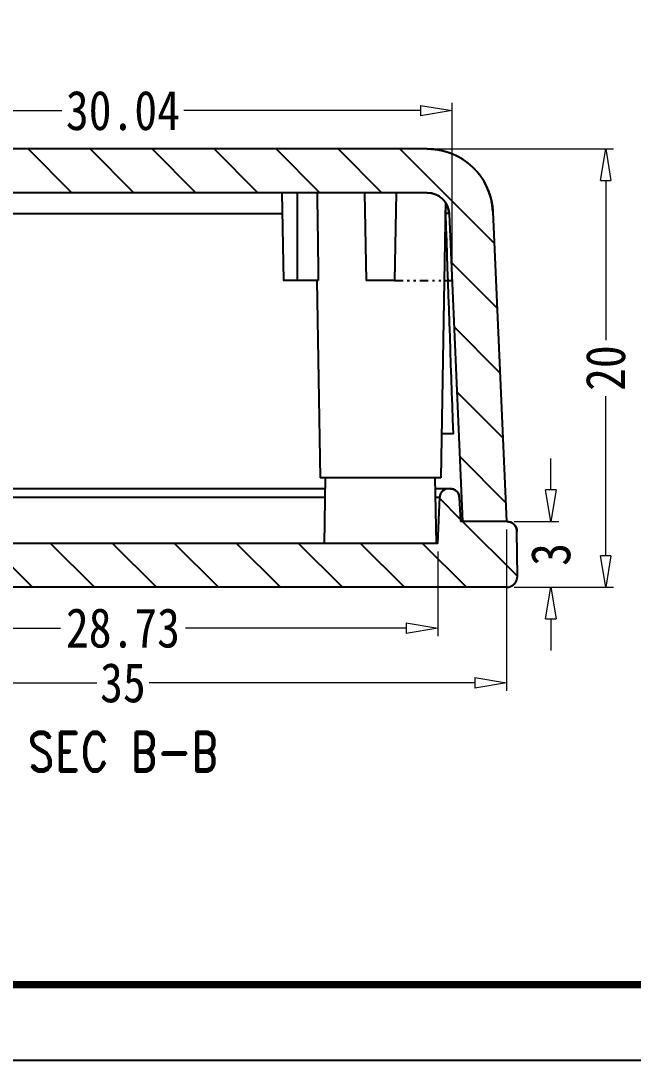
# Model space of a CAD drawing. Header units: millimetres. Extents: x -690 to 1788, y -2922 to -1928.
# Drawn here: x -624.29 to -596.34, y -2921.72 to -2874.3 of the extents above; entities that cross this region are included whole.
import ezdxf
from ezdxf.enums import TextEntityAlignment as Align

# ---------------------------------------------------------------- set-up
doc = ezdxf.new("R2010")
doc.units = ezdxf.units.MM
doc.linetypes.add('DIVIDE', pattern=[31.75, 12.7, -6.35, 0, -6.35, 0, -6.35])
doc.layers.add('dim', color=3, linetype='Continuous', lineweight=9)
doc.layers.add('hatch', color=56, linetype='Continuous', lineweight=9)
doc.layers.add('from', color=7, linetype='Continuous')
doc.styles.add('FFS', font='', dxfattribs={"width": 0.85})
doc.styles.add('LongTou', font='romand.shx', dxfattribs={"width": 0.8, "bigfont": 'whgdtxt.shx'})
doc.styles.get('FFS').set_extended_font_data('FangSong_GB2312')
doc.dimstyles.new('YanXiu', dxfattribs={"dimtxt": 2.5, "dimasz": 2.2, "dimexe": 1, "dimexo": 0.6, "dimgap": 0.66, "dimtad": 0, "dimzin": 9, "dimdsep": 46, "dimtxsty": 'FFS', "dimblk": 'CLOSEDBLANK', "dimcen": 0, "dimclrd": 256, "dimclre": 131, "dimclrt": 42, "dimazin": 0, "dimtfac": 1, "dimtofl": 0, "dimtmove": 0, "dimatfit": 3, "dimldrblk": 'CLOSEDBLANK', "dimfxl": 1, "dimlwd": 5, "dimlwe": 5, "dimarcsym": 0})
pattern_1 = [(135, (-182.8983, -3295.7443), (-1.4142136, -1.4142136), [])]

# ---------------------------------------------------------------- blocks, each defined once
blk = doc.blocks.new('_ClosedBlank')
at = {"color": 0, "linetype": 'ByBlock', "lineweight": -2}
for p, q in [((-1, 0.167), (0, 0)), ((-1, 0.167), (-1, -0.167)), ((0, 0), (-1, -0.167))]:
    blk.add_line(p, q, dxfattribs=at)
blk = doc.blocks.new('*D25')
at = {"layer": 'Defpoints', "color": 0, "transparency": 16777216}
for p in [(-602.125, -2897.144, 0), (-600.094, -2897.144), (-602.125, -2900.144, 0)]:
    blk.add_point(p, dxfattribs=at)
at = {"layer": 'dim', "lineweight": 5, "transparency": 16777216}
for p, q in [((-600.094, -2895.704), (-600.094, -2894.264)), ((-600.094, -2901.584), (-600.094, -2903.024))]:
    blk.add_line(p, q, dxfattribs=at)
at = {"layer": 'dim', "color": 131, "lineweight": 5, "transparency": 16777216}
for p, q in [((-601.765, -2897.144), (-599.734, -2897.144)), ((-601.765, -2900.144), (-599.734, -2900.144))]:
    blk.add_line(p, q, dxfattribs=at)
at = {"layer": 'dim', "lineweight": 5, "transparency": 16777216, "xscale": 1.44, "yscale": 1.44, "zscale": 1.44}
for p, rotation in [((-600.094, -2897.144), 270), ((-600.094, -2900.144), 90)]:
    blk.add_blockref('_ClosedBlank', p, dxfattribs=dict(at, rotation=rotation))
at = {"layer": 'dim', "color": 42, "transparency": 16777216, "insert": (-600.094, -2898.644), "char_height": 1.8, "attachment_point": 5, "rotation": 90, "style": 'FFS'}
blk.add_mtext('3', dxfattribs=at)
blk = doc.blocks.new('*D26')
at = {"layer": 'Defpoints', "color": 0, "transparency": 16777216}
for p in [(-605.739, -2880.144, 0), (-597.594, -2880.144), (-602.125, -2900.144, 0)]:
    blk.add_point(p, dxfattribs=at)
at = {"layer": 'dim', "color": 131, "lineweight": 5, "transparency": 16777216}
for p, q in [((-605.379, -2880.144), (-597.234, -2880.144)), ((-601.765, -2900.144), (-597.234, -2900.144))]:
    blk.add_line(p, q, dxfattribs=at)
at = {"layer": 'dim', "lineweight": 5, "transparency": 16777216}
for p, q in [((-597.594, -2881.584), (-597.594, -2888.871)), ((-597.594, -2898.704), (-597.594, -2891.418))]:
    blk.add_line(p, q, dxfattribs=at)
at = {"layer": 'dim', "lineweight": 5, "transparency": 16777216, "xscale": 1.44, "yscale": 1.44, "zscale": 1.44}
for p, rotation in [((-597.594, -2880.144), 90), ((-597.594, -2900.144), 270)]:
    blk.add_blockref('_ClosedBlank', p, dxfattribs=dict(at, rotation=rotation))
at = {"layer": 'dim', "color": 42, "transparency": 16777216, "insert": (-597.594, -2890.144), "char_height": 1.8, "attachment_point": 5, "rotation": 90, "style": 'FFS'}
blk.add_mtext('20', dxfattribs=at)
blk = doc.blocks.new('*D29')
at = {"layer": 'Defpoints', "color": 0, "transparency": 16777216}
for p in [(-633.99, -2898.144, 0), (-605.26, -2898.144, 0), (-605.26, -2902.005)]:
    blk.add_point(p, dxfattribs=at)
at = {"layer": 'dim', "color": 131, "lineweight": 5, "transparency": 16777216}
for p, q in [((-633.99, -2898.504), (-633.99, -2902.365)), ((-605.26, -2898.504), (-605.26, -2902.365))]:
    blk.add_line(p, q, dxfattribs=at)
at = {"layer": 'dim', "lineweight": 5, "transparency": 16777216}
for p, q in [((-632.55, -2902.005), (-622.474, -2902.005)), ((-606.7, -2902.005), (-616.776, -2902.005))]:
    blk.add_line(p, q, dxfattribs=at)
at = {"layer": 'dim', "lineweight": 5, "transparency": 16777216, "xscale": 1.44, "yscale": 1.44, "zscale": 1.44, "rotation": 180}
blk.add_blockref('_ClosedBlank', (-633.99, -2902.005), dxfattribs=at)
at = {"layer": 'dim', "lineweight": 5, "transparency": 16777216, "xscale": 1.44, "yscale": 1.44, "zscale": 1.44}
blk.add_blockref('_ClosedBlank', (-605.26, -2902.005), dxfattribs=at)
at = {"layer": 'dim', "color": 42, "transparency": 16777216, "insert": (-619.625, -2902.005), "char_height": 1.8, "attachment_point": 5, "style": 'FFS'}
blk.add_mtext('28.73', dxfattribs=at)
blk = doc.blocks.new('*D30')
at = {"layer": 'Defpoints', "color": 0, "transparency": 16777216}
for p in [(-637.125, -2897.144, 0), (-602.125, -2897.144, 0), (-602.125, -2904.505)]:
    blk.add_point(p, dxfattribs=at)
at = {"layer": 'dim', "color": 131, "lineweight": 5, "transparency": 16777216}
for p, q in [((-637.125, -2897.504), (-637.125, -2904.865)), ((-602.125, -2897.504), (-602.125, -2904.865))]:
    blk.add_line(p, q, dxfattribs=at)
at = {"layer": 'dim', "lineweight": 5, "transparency": 16777216}
for p, q in [((-635.685, -2904.505), (-620.82, -2904.505)), ((-603.565, -2904.505), (-618.43, -2904.505))]:
    blk.add_line(p, q, dxfattribs=at)
at = {"layer": 'dim', "lineweight": 5, "transparency": 16777216, "xscale": 1.44, "yscale": 1.44, "zscale": 1.44, "rotation": 180}
blk.add_blockref('_ClosedBlank', (-637.125, -2904.505), dxfattribs=at)
at = {"layer": 'dim', "lineweight": 5, "transparency": 16777216, "xscale": 1.44, "yscale": 1.44, "zscale": 1.44}
blk.add_blockref('_ClosedBlank', (-602.125, -2904.505), dxfattribs=at)
at = {"layer": 'dim', "color": 42, "transparency": 16777216, "insert": (-619.625, -2904.505), "char_height": 1.8, "attachment_point": 5, "style": 'FFS'}
blk.add_mtext('35', dxfattribs=at)
blk = doc.blocks.new('*D33')
at = {"layer": 'Defpoints', "color": 0, "transparency": 16777216}
for p in [(-604.607, -2878.4), (-634.643, -2886.144, 0), (-604.607, -2886.144, 0)]:
    blk.add_point(p, dxfattribs=at)
at = {"layer": 'dim', "color": 131, "lineweight": 5, "transparency": 16777216}
for p, q in [((-634.643, -2885.784), (-634.643, -2878.04)), ((-604.607, -2885.784), (-604.607, -2878.04))]:
    blk.add_line(p, q, dxfattribs=at)
at = {"layer": 'dim', "lineweight": 5, "transparency": 16777216}
for p, q in [((-633.203, -2878.4), (-622.412, -2878.4)), ((-606.047, -2878.4), (-616.838, -2878.4))]:
    blk.add_line(p, q, dxfattribs=at)
at = {"layer": 'dim', "lineweight": 5, "transparency": 16777216, "xscale": 1.44, "yscale": 1.44, "zscale": 1.44, "rotation": 180}
blk.add_blockref('_ClosedBlank', (-634.643, -2878.4), dxfattribs=at)
at = {"layer": 'dim', "lineweight": 5, "transparency": 16777216, "xscale": 1.44, "yscale": 1.44, "zscale": 1.44}
blk.add_blockref('_ClosedBlank', (-604.607, -2878.4), dxfattribs=at)
at = {"layer": 'dim', "color": 42, "transparency": 16777216, "insert": (-619.625, -2878.4), "char_height": 1.8, "attachment_point": 5, "style": 'FFS'}
blk.add_mtext('30.04', dxfattribs=at)

msp = doc.modelspace()

# ---------------------------------------------------------------- hatches: boundary and pattern name
at = {"linetype": 'Continuous'}
h = msp.add_hatch(dxfattribs=at)
h.set_pattern_fill('DEFAULT__4', color=40, scale=2, angle=135, style=0, pattern_type=0)
h.set_pattern_definition(pattern_1)
edge = h.paths.add_edge_path()
edge.add_line((-602.125, -2897.144), (-604.127, -2897.144))
edge.add_line((-604.74, -2883.101), (-604.127, -2897.144))
edge.add_spline(control_points=[(-605.739, -2882.144), (-605.174, -2882.144), (-604.765, -2882.535), (-604.74, -2883.101)], knot_values=[0, 0, 0, 0, 1, 1, 1, 1], weights=[1, 0.814909, 0.814909, 1], degree=3, periodic=0)
edge.add_line((-605.739, -2882.144), (-633.511, -2882.144))
edge.add_spline(control_points=[(-633.511, -2882.144), (-634.077, -2882.144), (-634.485, -2882.535), (-634.51, -2883.101)], knot_values=[0, 0, 0, 0, 1, 1, 1, 1], weights=[1, 0.814909, 0.814909, 1], degree=3, periodic=0)
edge.add_line((-634.51, -2883.101), (-635.123, -2897.144))
edge.add_line((-635.123, -2897.144), (-637.125, -2897.144))
edge.add_line((-636.508, -2883.013), (-637.125, -2897.144))
edge.add_spline(control_points=[(-633.511, -2880.144), (-635.208, -2880.144), (-636.434, -2881.318), (-636.508, -2883.013)], knot_values=[0, 0, 0, 0, 1, 1, 1, 1], weights=[1, 0.814909, 0.814909, 1], degree=3, periodic=0)
edge.add_line((-605.739, -2880.144), (-633.511, -2880.144))
edge.add_spline(control_points=[(-605.739, -2880.144), (-604.042, -2880.144), (-602.816, -2881.318), (-602.742, -2883.013)], knot_values=[0, 0, 0, 0, 1, 1, 1, 1], weights=[1, 0.814909, 0.814909, 1], degree=3, periodic=0)
edge.add_line((-602.742, -2883.013), (-602.125, -2897.144))
h = msp.add_hatch(dxfattribs=at)
h.set_pattern_fill('DEFAULT__3', color=40, scale=2, angle=135, style=0, pattern_type=0)
h.set_pattern_definition(pattern_1)
edge = h.paths.add_edge_path()
edge.add_line((-602.093, -2897.144), (-604.227, -2897.144))
edge.add_spline(control_points=[(-602.093, -2897.144), (-601.831, -2897.144), (-601.645, -2897.329), (-601.643, -2897.59)], knot_values=[0, 0, 0, 0, 1, 1, 1, 1], weights=[1, 0.80679, 0.80679, 1], degree=3, periodic=0)
edge.add_line((-601.625, -2899.64), (-601.643, -2897.59))
edge.add_spline(control_points=[(-602.125, -2900.144), (-601.83, -2900.144), (-601.623, -2899.935), (-601.625, -2899.64)], knot_values=[0, 0, 0, 0, 1, 1, 1, 1], weights=[1, 0.802676, 0.802676, 1], degree=3, periodic=0)
edge.add_line((-602.125, -2900.144), (-637.125, -2900.144))
edge.add_spline(control_points=[(-637.125, -2900.144), (-637.42, -2900.144), (-637.628, -2899.935), (-637.625, -2899.64)], knot_values=[0, 0, 0, 0, 1, 1, 1, 1], weights=[1, 0.802676, 0.802676, 1], degree=3, periodic=0)
edge.add_line((-637.625, -2899.64), (-637.607, -2897.59))
edge.add_spline(control_points=[(-637.157, -2897.144), (-637.419, -2897.144), (-637.605, -2897.329), (-637.607, -2897.59)], knot_values=[0, 0, 0, 0, 1, 1, 1, 1], weights=[1, 0.80679, 0.80679, 1], degree=3, periodic=0)
edge.add_line((-635.023, -2897.144), (-637.157, -2897.144))
edge.add_line((-634.974, -2896.027), (-635.023, -2897.144))
edge.add_spline(control_points=[(-634.575, -2895.644), (-634.801, -2895.644), (-634.965, -2895.801), (-634.974, -2896.027)], knot_values=[0, 0, 0, 0, 1, 1, 1, 1], weights=[1, 0.814909, 0.814909, 1], degree=3, periodic=0)
edge.add_line((-634.482, -2895.644), (-634.575, -2895.644))
edge.add_spline(control_points=[(-634.482, -2895.644), (-634.256, -2895.644), (-634.093, -2895.801), (-634.083, -2896.027)], knot_values=[0, 0, 0, 0, 1, 1, 1, 1], weights=[1, 0.814909, 0.814909, 1], degree=3, periodic=0)
edge.add_line((-633.99, -2898.144), (-634.083, -2896.027))
edge.add_line((-605.26, -2898.144), (-633.99, -2898.144))
edge.add_line((-605.26, -2898.144), (-605.168, -2896.027))
edge.add_spline(control_points=[(-604.768, -2895.644), (-604.994, -2895.644), (-605.158, -2895.801), (-605.168, -2896.027)], knot_values=[0, 0, 0, 0, 1, 1, 1, 1], weights=[1, 0.814909, 0.814909, 1], degree=3, periodic=0)
edge.add_line((-604.676, -2895.644), (-604.768, -2895.644))
edge.add_spline(control_points=[(-604.676, -2895.644), (-604.449, -2895.644), (-604.286, -2895.801), (-604.276, -2896.027)], knot_values=[0, 0, 0, 0, 1, 1, 1, 1], weights=[1, 0.814909, 0.814909, 1], degree=3, periodic=0)
edge.add_line((-604.276, -2896.027), (-604.227, -2897.144))

# ---------------------------------------------------------------- linework, layer by layer
at = {"color": 7, "linetype": 'Continuous'}
for p, q in [((-605.739, -2880.144, 0), (-633.511, -2880.144, 0)), ((-605.739, -2880.144, 0), (-633.511, -2880.144, 0)), ((-605.739, -2882.144, 0), (-633.511, -2882.144, 0)), ((-605.739, -2882.144, 0), (-633.511, -2882.144, 0)), ((-612.375, -2882.144, 0), (-612.305, -2886.144, 0)), ((-611.655, -2886.144, 0), (-611.655, -2882.144, 0)), ((-608.595, -2882.144, 0), (-608.525, -2886.144, 0)), ((-607.155, -2882.144, 0), (-607.225, -2886.144, 0)), ((-604.906, -2882.597, 0), (-605.125, -2895.144, 0)), ((-612.358, -2883.101, 0), (-629.322, -2883.101, 0)), ((-604.894, -2883.086, 0), (-604.894, -2883.106, 0)), ((-604.74, -2883.101, 0), (-604.127, -2897.144, 0)), ((-604.74, -2883.101, 0), (-604.127, -2897.144, 0)), ((-602.742, -2883.013, 0), (-602.125, -2897.144, 0)), ((-602.742, -2883.013, 0), (-602.125, -2897.144, 0)), ((-610.709, -2886.144, 0), (-612.306, -2886.144, 0)), ((-610.782, -2886.144, 0), (-610.625, -2895.144, 0)), ((-607.225, -2886.144, 0), (-608.525, -2886.144, 0)), ((-604.545, -2893.144, 0), (-605.09, -2893.144, 0)), ((-605.125, -2895.144, 0), (-610.625, -2895.144, 0)), ((-610.428, -2898.144, 0), (-610.375, -2895.144, 0)), ((-605.323, -2898.144, 0), (-605.375, -2895.144, 0)), ((-610.384, -2895.644, 0), (-634.575, -2895.644, 0)), ((-604.834, -2895.644, 0), (-605.366, -2895.644, 0)), ((-604.676, -2895.644, 0), (-604.768, -2895.644, 0)), ((-604.676, -2895.644, 0), (-604.768, -2895.644, 0)), ((-634.083, -2896.027, 0), (-610.391, -2896.027, 0)), ((-605.36, -2896.027, 0), (-605.168, -2896.027, 0)), ((-605.26, -2898.144, 0), (-605.168, -2896.027, 0)), ((-605.26, -2898.144, 0), (-605.168, -2896.027, 0)), ((-604.276, -2896.027, 0), (-604.227, -2897.144, 0)), ((-604.276, -2896.027, 0), (-604.227, -2897.144, 0)), ((-602.093, -2897.144, 0), (-604.227, -2897.144, 0)), ((-602.093, -2897.144, 0), (-604.227, -2897.144, 0)), ((-602.125, -2897.144, 0), (-604.127, -2897.144, 0)), ((-601.625, -2899.64, 0), (-601.643, -2897.59, 0)), ((-601.625, -2899.64, 0), (-601.643, -2897.59, 0)), ((-605.26, -2898.144, 0), (-633.99, -2898.144, 0)), ((-605.26, -2898.144, 0), (-633.99, -2898.144, 0)), ((-602.125, -2900.144, 0), (-637.125, -2900.144, 0)), ((-602.125, -2900.144, 0), (-637.125, -2900.144, 0))]:
    msp.add_line(p, q, dxfattribs=at)
at = {"color": 2, "linetype": 'DIVIDE', "ltscale": 0.03}
msp.add_line((-607.225, -2886.144), (-604.607, -2886.144), dxfattribs=at)
at = {"color": 7, "linetype": 'Continuous'}
for centre, radius, start, end in [((-605.739, -2883.144, 0), 3, 2.5, 90), ((-605.739, -2883.144, 0), 1, 2.5, 90), ((-606.207, -2883.132, 0), 1.313, 2.0165, 8.4784), ((-604.768, -2896.044, 0), 0.4, 90, 177.5), ((-604.676, -2896.044, 0), 0.4, 2.5, 90), ((-602.093, -2897.594, 0), 0.45, 0.5, 90), ((-602.125, -2899.644, 0), 0.5, 270, 0.5)]:
    msp.add_arc(centre, radius, start, end, dxfattribs=at)
msp.add_ellipse((-605.033, -2910.789, 0), major_axis=(-2.692, 85.935), ratio=0.012354, start_param=-1.364383, end_param=-1.243193, dxfattribs=at)
for points, start_tangent, end_tangent in [([(-605.739, -2880.144, 0), (-605.707, -2880.144, 0), (-605.674, -2880.145, 0), (-605.641, -2880.146, 0), (-605.609, -2880.147, 0), (-605.576, -2880.149, 0), (-605.542, -2880.151, 0), (-605.509, -2880.153, 0), (-605.476, -2880.156, 0), (-605.442, -2880.159, 0), (-605.409, -2880.162, 0), (-605.375, -2880.166, 0), (-605.342, -2880.171, 0), (-605.308, -2880.175, 0), (-605.274, -2880.181, 0), (-605.24, -2880.186, 0), (-605.206, -2880.192, 0), (-605.172, -2880.198, 0), (-605.138, -2880.205, 0), (-605.104, -2880.212, 0), (-605.07, -2880.22, 0), (-605.036, -2880.228, 0), (-605.002, -2880.236, 0), (-604.968, -2880.245, 0), (-604.934, -2880.254, 0), (-604.9, -2880.264, 0), (-604.866, -2880.274, 0), (-604.831, -2880.285, 0), (-604.797, -2880.296, 0), (-604.763, -2880.307, 0), (-604.73, -2880.319, 0), (-604.696, -2880.332, 0), (-604.662, -2880.344, 0), (-604.628, -2880.358, 0), (-604.594, -2880.371, 0), (-604.561, -2880.385, 0), (-604.527, -2880.4, 0), (-604.494, -2880.415, 0), (-604.461, -2880.43, 0), (-604.428, -2880.446, 0), (-604.395, -2880.462, 0), (-604.362, -2880.479, 0), (-604.329, -2880.496, 0), (-604.297, -2880.514, 0), (-604.264, -2880.532, 0), (-604.232, -2880.55, 0), (-604.2, -2880.569, 0), (-604.168, -2880.588, 0), (-604.137, -2880.608, 0), (-604.105, -2880.628, 0), (-604.074, -2880.649, 0), (-604.043, -2880.67, 0), (-604.013, -2880.691, 0), (-603.982, -2880.713, 0), (-603.952, -2880.735, 0), (-603.922, -2880.757, 0), (-603.892, -2880.78, 0), (-603.863, -2880.804, 0), (-603.834, -2880.827, 0), (-603.805, -2880.851, 0), (-603.776, -2880.876, 0), (-603.748, -2880.901, 0), (-603.72, -2880.926, 0), (-603.692, -2880.951, 0), (-603.665, -2880.977, 0), (-603.638, -2881.003, 0), (-603.611, -2881.03, 0), (-603.585, -2881.057, 0), (-603.559, -2881.084, 0), (-603.533, -2881.111, 0), (-603.508, -2881.139, 0), (-603.483, -2881.167, 0), (-603.458, -2881.196, 0), (-603.434, -2881.224, 0), (-603.41, -2881.253, 0), (-603.387, -2881.283, 0), (-603.364, -2881.312, 0), (-603.341, -2881.342, 0), (-603.319, -2881.372, 0), (-603.297, -2881.402, 0), (-603.275, -2881.433, 0), (-603.254, -2881.463, 0), (-603.234, -2881.494, 0), (-603.214, -2881.525, 0), (-603.194, -2881.557, 0), (-603.174, -2881.588, 0), (-603.155, -2881.62, 0), (-603.137, -2881.652, 0), (-603.119, -2881.684, 0), (-603.101, -2881.716, 0), (-603.084, -2881.749, 0), (-603.067, -2881.781, 0), (-603.05, -2881.814, 0), (-603.034, -2881.847, 0), (-603.019, -2881.88, 0), (-603.004, -2881.913, 0), (-602.989, -2881.946, 0), (-602.975, -2881.979, 0), (-602.961, -2882.012, 0), (-602.948, -2882.046, 0), (-602.935, -2882.079, 0), (-602.922, -2882.113, 0), (-602.91, -2882.146, 0), (-602.899, -2882.18, 0), (-602.887, -2882.213, 0), (-602.877, -2882.247, 0), (-602.866, -2882.281, 0), (-602.856, -2882.314, 0), (-602.847, -2882.348, 0), (-602.838, -2882.382, 0), (-602.829, -2882.416, 0), (-602.821, -2882.449, 0), (-602.813, -2882.483, 0), (-602.806, -2882.517, 0), (-602.799, -2882.55, 0), (-602.792, -2882.584, 0), (-602.786, -2882.617, 0), (-602.78, -2882.651, 0), (-602.775, -2882.684, 0), (-602.77, -2882.717, 0), (-602.765, -2882.751, 0), (-602.761, -2882.784, 0), (-602.757, -2882.817, 0), (-602.754, -2882.85, 0), (-602.751, -2882.883, 0), (-602.748, -2882.916, 0), (-602.746, -2882.948, 0), (-602.744, -2882.981, 0), (-602.742, -2883.013, 0)], (1, 0), (0.043619, -0.999048)), ([(-610.764, -2882.144, 0), (-610.745, -2883.482, 0), (-610.727, -2884.815, 0), (-610.709, -2886.144, 0)], (0.013638, -0.999907), (0.013903, -0.999903)), ([(-605.739, -2882.144, 0), (-605.728, -2882.144, 0), (-605.718, -2882.144, 0), (-605.707, -2882.145, 0), (-605.696, -2882.145, 0), (-605.685, -2882.146, 0), (-605.674, -2882.146, 0), (-605.663, -2882.147, 0), (-605.651, -2882.148, 0), (-605.64, -2882.149, 0), (-605.629, -2882.15, 0), (-605.618, -2882.152, 0), (-605.607, -2882.153, 0), (-605.596, -2882.155, 0), (-605.584, -2882.156, 0), (-605.573, -2882.158, 0), (-605.562, -2882.16, 0), (-605.55, -2882.162, 0), (-605.539, -2882.164, 0), (-605.528, -2882.167, 0), (-605.516, -2882.169, 0), (-605.505, -2882.172, 0), (-605.493, -2882.175, 0), (-605.482, -2882.178, 0), (-605.471, -2882.181, 0), (-605.459, -2882.184, 0), (-605.448, -2882.188, 0), (-605.437, -2882.191, 0), (-605.425, -2882.195, 0), (-605.414, -2882.199, 0), (-605.403, -2882.203, 0), (-605.391, -2882.207, 0), (-605.38, -2882.211, 0), (-605.369, -2882.215, 0), (-605.358, -2882.22, 0), (-605.346, -2882.225, 0), (-605.335, -2882.229, 0), (-605.324, -2882.234, 0), (-605.313, -2882.24, 0), (-605.302, -2882.245, 0), (-605.291, -2882.25, 0), (-605.28, -2882.256, 0), (-605.269, -2882.262, 0), (-605.258, -2882.267, 0), (-605.248, -2882.273, 0), (-605.237, -2882.28, 0), (-605.226, -2882.286, 0), (-605.216, -2882.292, 0), (-605.205, -2882.299, 0), (-605.195, -2882.306, 0), (-605.184, -2882.312, 0), (-605.174, -2882.319, 0), (-605.164, -2882.326, 0), (-605.154, -2882.334, 0), (-605.143, -2882.341, 0), (-605.133, -2882.349, 0), (-605.124, -2882.356, 0), (-605.114, -2882.364, 0), (-605.104, -2882.372, 0), (-605.094, -2882.38, 0), (-605.085, -2882.388, 0), (-605.075, -2882.396, 0), (-605.066, -2882.405, 0), (-605.057, -2882.413, 0), (-605.048, -2882.422, 0), (-605.039, -2882.431, 0), (-605.03, -2882.439, 0), (-605.021, -2882.448, 0), (-605.012, -2882.457, 0), (-605.004, -2882.467, 0), (-604.995, -2882.476, 0), (-604.987, -2882.485, 0), (-604.979, -2882.495, 0), (-604.971, -2882.504, 0), (-604.963, -2882.514, 0), (-604.955, -2882.524, 0), (-604.947, -2882.534, 0), (-604.94, -2882.543, 0), (-604.932, -2882.553, 0), (-604.925, -2882.564, 0), (-604.918, -2882.574, 0), (-604.911, -2882.584, 0), (-604.904, -2882.594, 0), (-604.897, -2882.605, 0), (-604.891, -2882.615, 0), (-604.884, -2882.626, 0), (-604.878, -2882.636, 0), (-604.872, -2882.647, 0), (-604.866, -2882.657, 0), (-604.86, -2882.668, 0), (-604.854, -2882.679, 0), (-604.848, -2882.69, 0), (-604.843, -2882.701, 0), (-604.838, -2882.712, 0), (-604.832, -2882.723, 0), (-604.827, -2882.734, 0), (-604.823, -2882.745, 0), (-604.818, -2882.756, 0), (-604.813, -2882.767, 0), (-604.809, -2882.778, 0), (-604.804, -2882.789, 0), (-604.8, -2882.8, 0), (-604.796, -2882.812, 0), (-604.792, -2882.823, 0), (-604.789, -2882.834, 0), (-604.785, -2882.845, 0), (-604.782, -2882.856, 0), (-604.778, -2882.868, 0), (-604.775, -2882.879, 0), (-604.772, -2882.89, 0), (-604.769, -2882.901, 0), (-604.766, -2882.913, 0), (-604.764, -2882.924, 0), (-604.761, -2882.935, 0), (-604.759, -2882.946, 0), (-604.757, -2882.957, 0), (-604.755, -2882.969, 0), (-604.753, -2882.98, 0), (-604.751, -2882.991, 0), (-604.749, -2883.002, 0), (-604.748, -2883.013, 0), (-604.747, -2883.024, 0), (-604.745, -2883.035, 0), (-604.744, -2883.046, 0), (-604.743, -2883.057, 0), (-604.742, -2883.068, 0), (-604.741, -2883.079, 0), (-604.741, -2883.09, 0), (-604.74, -2883.101, 0)], (1, 0), (0.043619, -0.999048)), ([(-604.74, -2883.101, 0), (-604.758, -2883.095, 0), (-604.81, -2883.09, 0), (-604.894, -2883.086, 0)], (-0.045197, 0.998978), (-0.999552, 0.029945)), ([(-604.768, -2895.644, 0), (-604.772, -2895.644, 0), (-604.777, -2895.644, 0), (-604.781, -2895.644, 0), (-604.785, -2895.645, 0), (-604.79, -2895.645, 0), (-604.794, -2895.645, 0), (-604.799, -2895.645, 0), (-604.803, -2895.646, 0), (-604.808, -2895.646, 0), (-604.812, -2895.647, 0), (-604.817, -2895.647, 0), (-604.821, -2895.648, 0), (-604.826, -2895.648, 0), (-604.83, -2895.649, 0), (-604.835, -2895.65, 0), (-604.839, -2895.651, 0), (-604.844, -2895.651, 0), (-604.848, -2895.652, 0), (-604.853, -2895.653, 0), (-604.857, -2895.654, 0), (-604.862, -2895.655, 0), (-604.866, -2895.656, 0), (-604.871, -2895.658, 0), (-604.875, -2895.659, 0), (-604.88, -2895.66, 0), (-604.885, -2895.662, 0), (-604.889, -2895.663, 0), (-604.894, -2895.664, 0), (-604.898, -2895.666, 0), (-604.903, -2895.668, 0), (-604.907, -2895.669, 0), (-604.912, -2895.671, 0), (-604.916, -2895.673, 0), (-604.921, -2895.674, 0), (-604.925, -2895.676, 0), (-604.93, -2895.678, 0), (-604.934, -2895.68, 0), (-604.938, -2895.682, 0), (-604.943, -2895.684, 0), (-604.947, -2895.687, 0), (-604.952, -2895.689, 0), (-604.956, -2895.691, 0), (-604.96, -2895.693, 0), (-604.965, -2895.696, 0), (-604.969, -2895.698, 0), (-604.973, -2895.701, 0), (-604.977, -2895.703, 0), (-604.982, -2895.706, 0), (-604.986, -2895.709, 0), (-604.99, -2895.711, 0), (-604.994, -2895.714, 0), (-604.998, -2895.717, 0), (-605.002, -2895.72, 0), (-605.006, -2895.723, 0), (-605.01, -2895.726, 0), (-605.014, -2895.729, 0), (-605.018, -2895.732, 0), (-605.022, -2895.735, 0), (-605.026, -2895.739, 0), (-605.03, -2895.742, 0), (-605.034, -2895.745, 0), (-605.037, -2895.748, 0), (-605.041, -2895.752, 0), (-605.045, -2895.755, 0), (-605.048, -2895.759, 0), (-605.052, -2895.762, 0), (-605.055, -2895.766, 0), (-605.059, -2895.77, 0), (-605.062, -2895.773, 0), (-605.066, -2895.777, 0), (-605.069, -2895.781, 0), (-605.072, -2895.784, 0), (-605.075, -2895.788, 0), (-605.079, -2895.792, 0), (-605.082, -2895.796, 0), (-605.085, -2895.8, 0), (-605.088, -2895.804, 0), (-605.091, -2895.808, 0), (-605.094, -2895.812, 0), (-605.097, -2895.816, 0), (-605.099, -2895.82, 0), (-605.102, -2895.824, 0), (-605.105, -2895.828, 0), (-605.107, -2895.833, 0), (-605.11, -2895.837, 0), (-605.113, -2895.841, 0), (-605.115, -2895.845, 0), (-605.117, -2895.85, 0), (-605.12, -2895.854, 0), (-605.122, -2895.858, 0), (-605.124, -2895.862, 0), (-605.127, -2895.867, 0), (-605.129, -2895.871, 0), (-605.131, -2895.876, 0), (-605.133, -2895.88, 0), (-605.135, -2895.884, 0), (-605.137, -2895.889, 0), (-605.138, -2895.893, 0), (-605.14, -2895.898, 0), (-605.142, -2895.902, 0), (-605.144, -2895.907, 0), (-605.145, -2895.911, 0), (-605.147, -2895.916, 0), (-605.148, -2895.92, 0), (-605.15, -2895.925, 0), (-605.151, -2895.929, 0), (-605.152, -2895.934, 0), (-605.154, -2895.938, 0), (-605.155, -2895.943, 0), (-605.156, -2895.947, 0), (-605.157, -2895.952, 0), (-605.158, -2895.956, 0), (-605.159, -2895.961, 0), (-605.16, -2895.965, 0), (-605.161, -2895.969, 0), (-605.162, -2895.974, 0), (-605.163, -2895.978, 0), (-605.163, -2895.983, 0), (-605.164, -2895.987, 0), (-605.165, -2895.992, 0), (-605.165, -2895.996, 0), (-605.166, -2896.001, 0), (-605.166, -2896.005, 0), (-605.166, -2896.009, 0), (-605.167, -2896.014, 0), (-605.167, -2896.018, 0), (-605.167, -2896.022, 0), (-605.168, -2896.027, 0)], (-1, 0), (-0.043619, -0.999048)), ([(-604.676, -2895.644, 0), (-604.671, -2895.644, 0), (-604.667, -2895.644, 0), (-604.663, -2895.644, 0), (-604.658, -2895.645, 0), (-604.654, -2895.645, 0), (-604.649, -2895.645, 0), (-604.645, -2895.645, 0), (-604.64, -2895.646, 0), (-604.636, -2895.646, 0), (-604.632, -2895.647, 0), (-604.627, -2895.647, 0), (-604.623, -2895.648, 0), (-604.618, -2895.648, 0), (-604.614, -2895.649, 0), (-604.609, -2895.65, 0), (-604.605, -2895.651, 0), (-604.6, -2895.651, 0), (-604.595, -2895.652, 0), (-604.591, -2895.653, 0), (-604.586, -2895.654, 0), (-604.582, -2895.655, 0), (-604.577, -2895.656, 0), (-604.573, -2895.658, 0), (-604.568, -2895.659, 0), (-604.564, -2895.66, 0), (-604.559, -2895.662, 0), (-604.555, -2895.663, 0), (-604.55, -2895.664, 0), (-604.545, -2895.666, 0), (-604.541, -2895.668, 0), (-604.536, -2895.669, 0), (-604.532, -2895.671, 0), (-604.527, -2895.673, 0), (-604.523, -2895.674, 0), (-604.518, -2895.676, 0), (-604.514, -2895.678, 0), (-604.51, -2895.68, 0), (-604.505, -2895.682, 0), (-604.501, -2895.684, 0), (-604.496, -2895.687, 0), (-604.492, -2895.689, 0), (-604.488, -2895.691, 0), (-604.483, -2895.693, 0), (-604.479, -2895.696, 0), (-604.475, -2895.698, 0), (-604.47, -2895.701, 0), (-604.466, -2895.703, 0), (-604.462, -2895.706, 0), (-604.458, -2895.709, 0), (-604.454, -2895.711, 0), (-604.449, -2895.714, 0), (-604.445, -2895.717, 0), (-604.441, -2895.72, 0), (-604.437, -2895.723, 0), (-604.433, -2895.726, 0), (-604.429, -2895.729, 0), (-604.425, -2895.732, 0), (-604.421, -2895.735, 0), (-604.418, -2895.739, 0), (-604.414, -2895.742, 0), (-604.41, -2895.745, 0), (-604.406, -2895.748, 0), (-604.403, -2895.752, 0), (-604.399, -2895.755, 0), (-604.395, -2895.759, 0), (-604.392, -2895.762, 0), (-604.388, -2895.766, 0), (-604.385, -2895.77, 0), (-604.381, -2895.773, 0), (-604.378, -2895.777, 0), (-604.375, -2895.781, 0), (-604.371, -2895.784, 0), (-604.368, -2895.788, 0), (-604.365, -2895.792, 0), (-604.362, -2895.796, 0), (-604.359, -2895.8, 0), (-604.356, -2895.804, 0), (-604.353, -2895.808, 0), (-604.35, -2895.812, 0), (-604.347, -2895.816, 0), (-604.344, -2895.82, 0), (-604.342, -2895.824, 0), (-604.339, -2895.828, 0), (-604.336, -2895.833, 0), (-604.334, -2895.837, 0), (-604.331, -2895.841, 0), (-604.329, -2895.845, 0), (-604.326, -2895.85, 0), (-604.324, -2895.854, 0), (-604.322, -2895.858, 0), (-604.319, -2895.862, 0), (-604.317, -2895.867, 0), (-604.315, -2895.871, 0), (-604.313, -2895.876, 0), (-604.311, -2895.88, 0), (-604.309, -2895.884, 0), (-604.307, -2895.889, 0), (-604.305, -2895.893, 0), (-604.303, -2895.898, 0), (-604.302, -2895.902, 0), (-604.3, -2895.907, 0), (-604.298, -2895.911, 0), (-604.297, -2895.916, 0), (-604.295, -2895.92, 0), (-604.294, -2895.925, 0), (-604.293, -2895.929, 0), (-604.291, -2895.934, 0), (-604.29, -2895.938, 0), (-604.289, -2895.943, 0), (-604.288, -2895.947, 0), (-604.286, -2895.952, 0), (-604.285, -2895.956, 0), (-604.284, -2895.961, 0), (-604.284, -2895.965, 0), (-604.283, -2895.969, 0), (-604.282, -2895.974, 0), (-604.281, -2895.978, 0), (-604.28, -2895.983, 0), (-604.28, -2895.987, 0), (-604.279, -2895.992, 0), (-604.278, -2895.996, 0), (-604.278, -2896.001, 0), (-604.278, -2896.005, 0), (-604.277, -2896.009, 0), (-604.277, -2896.014, 0), (-604.276, -2896.018, 0), (-604.276, -2896.022, 0), (-604.276, -2896.027, 0)], (1, 0), (0.043619, -0.999048)), ([(-602.093, -2897.144, 0), (-602.088, -2897.144, 0), (-602.083, -2897.144, 0), (-602.078, -2897.144, 0), (-602.073, -2897.145, 0), (-602.068, -2897.145, 0), (-602.063, -2897.145, 0), (-602.058, -2897.146, 0), (-602.053, -2897.146, 0), (-602.048, -2897.147, 0), (-602.043, -2897.147, 0), (-602.037, -2897.148, 0), (-602.032, -2897.148, 0), (-602.027, -2897.149, 0), (-602.022, -2897.15, 0), (-602.017, -2897.151, 0), (-602.012, -2897.152, 0), (-602.006, -2897.153, 0), (-602.001, -2897.154, 0), (-601.996, -2897.155, 0), (-601.991, -2897.156, 0), (-601.985, -2897.157, 0), (-601.98, -2897.159, 0), (-601.975, -2897.16, 0), (-601.97, -2897.161, 0), (-601.965, -2897.163, 0), (-601.959, -2897.165, 0), (-601.954, -2897.166, 0), (-601.949, -2897.168, 0), (-601.944, -2897.17, 0), (-601.939, -2897.172, 0), (-601.933, -2897.173, 0), (-601.928, -2897.175, 0), (-601.923, -2897.178, 0), (-601.918, -2897.18, 0), (-601.913, -2897.182, 0), (-601.908, -2897.184, 0), (-601.903, -2897.187, 0), (-601.897, -2897.189, 0), (-601.892, -2897.191, 0), (-601.887, -2897.194, 0), (-601.882, -2897.197, 0), (-601.877, -2897.199, 0), (-601.872, -2897.202, 0), (-601.867, -2897.205, 0), (-601.863, -2897.208, 0), (-601.858, -2897.211, 0), (-601.853, -2897.214, 0), (-601.848, -2897.217, 0), (-601.843, -2897.22, 0), (-601.838, -2897.223, 0), (-601.834, -2897.226, 0), (-601.829, -2897.23, 0), (-601.824, -2897.233, 0), (-601.82, -2897.237, 0), (-601.815, -2897.24, 0), (-601.811, -2897.244, 0), (-601.806, -2897.247, 0), (-601.802, -2897.251, 0), (-601.797, -2897.255, 0), (-601.793, -2897.259, 0), (-601.789, -2897.263, 0), (-601.785, -2897.267, 0), (-601.78, -2897.271, 0), (-601.776, -2897.275, 0), (-601.772, -2897.279, 0), (-601.768, -2897.283, 0), (-601.764, -2897.287, 0), (-601.76, -2897.291, 0), (-601.756, -2897.296, 0), (-601.753, -2897.3, 0), (-601.749, -2897.304, 0), (-601.745, -2897.309, 0), (-601.741, -2897.313, 0), (-601.738, -2897.318, 0), (-601.734, -2897.322, 0), (-601.731, -2897.327, 0), (-601.728, -2897.332, 0), (-601.724, -2897.336, 0), (-601.721, -2897.341, 0), (-601.718, -2897.346, 0), (-601.715, -2897.351, 0), (-601.712, -2897.355, 0), (-601.709, -2897.36, 0), (-601.706, -2897.365, 0), (-601.703, -2897.37, 0), (-601.7, -2897.375, 0), (-601.697, -2897.38, 0), (-601.695, -2897.385, 0), (-601.692, -2897.39, 0), (-601.689, -2897.395, 0), (-601.687, -2897.4, 0), (-601.685, -2897.405, 0), (-601.682, -2897.41, 0), (-601.68, -2897.415, 0), (-601.678, -2897.421, 0), (-601.676, -2897.426, 0), (-601.674, -2897.431, 0), (-601.672, -2897.436, 0), (-601.67, -2897.441, 0), (-601.668, -2897.446, 0), (-601.666, -2897.452, 0), (-601.665, -2897.457, 0), (-601.663, -2897.462, 0), (-601.661, -2897.467, 0), (-601.66, -2897.472, 0), (-601.658, -2897.478, 0), (-601.657, -2897.483, 0), (-601.656, -2897.488, 0), (-601.655, -2897.493, 0), (-601.653, -2897.498, 0), (-601.652, -2897.504, 0), (-601.651, -2897.509, 0), (-601.65, -2897.514, 0), (-601.649, -2897.519, 0), (-601.649, -2897.524, 0), (-601.648, -2897.53, 0), (-601.647, -2897.535, 0), (-601.646, -2897.54, 0), (-601.646, -2897.545, 0), (-601.645, -2897.55, 0), (-601.645, -2897.555, 0), (-601.644, -2897.56, 0), (-601.644, -2897.565, 0), (-601.644, -2897.57, 0), (-601.643, -2897.575, 0), (-601.643, -2897.58, 0), (-601.643, -2897.585, 0), (-601.643, -2897.59, 0)], (1, 0), (0.008727, -0.999962)), ([(-602.125, -2900.144, 0), (-602.12, -2900.144, 0), (-602.114, -2900.144, 0), (-602.108, -2900.144, 0), (-602.103, -2900.144, 0), (-602.097, -2900.143, 0), (-602.091, -2900.143, 0), (-602.086, -2900.143, 0), (-602.08, -2900.142, 0), (-602.074, -2900.142, 0), (-602.069, -2900.141, 0), (-602.063, -2900.14, 0), (-602.057, -2900.14, 0), (-602.051, -2900.139, 0), (-602.045, -2900.138, 0), (-602.04, -2900.137, 0), (-602.034, -2900.136, 0), (-602.028, -2900.135, 0), (-602.022, -2900.133, 0), (-602.016, -2900.132, 0), (-602.01, -2900.131, 0), (-602.005, -2900.129, 0), (-601.999, -2900.128, 0), (-601.993, -2900.126, 0), (-601.987, -2900.125, 0), (-601.981, -2900.123, 0), (-601.975, -2900.121, 0), (-601.969, -2900.119, 0), (-601.964, -2900.117, 0), (-601.958, -2900.115, 0), (-601.952, -2900.113, 0), (-601.946, -2900.111, 0), (-601.94, -2900.109, 0), (-601.934, -2900.106, 0), (-601.929, -2900.104, 0), (-601.923, -2900.101, 0), (-601.917, -2900.099, 0), (-601.911, -2900.096, 0), (-601.906, -2900.093, 0), (-601.9, -2900.091, 0), (-601.894, -2900.088, 0), (-601.889, -2900.085, 0), (-601.883, -2900.082, 0), (-601.878, -2900.079, 0), (-601.872, -2900.075, 0), (-601.867, -2900.072, 0), (-601.861, -2900.069, 0), (-601.856, -2900.065, 0), (-601.85, -2900.062, 0), (-601.845, -2900.058, 0), (-601.84, -2900.055, 0), (-601.834, -2900.051, 0), (-601.829, -2900.047, 0), (-601.824, -2900.043, 0), (-601.819, -2900.039, 0), (-601.814, -2900.035, 0), (-601.809, -2900.031, 0), (-601.804, -2900.027, 0), (-601.799, -2900.023, 0), (-601.794, -2900.019, 0), (-601.789, -2900.014, 0), (-601.784, -2900.01, 0), (-601.779, -2900.005, 0), (-601.775, -2900.001, 0), (-601.77, -2899.996, 0), (-601.766, -2899.992, 0), (-601.761, -2899.987, 0), (-601.757, -2899.982, 0), (-601.752, -2899.977, 0), (-601.748, -2899.972, 0), (-601.744, -2899.967, 0), (-601.74, -2899.962, 0), (-601.735, -2899.957, 0), (-601.731, -2899.952, 0), (-601.727, -2899.947, 0), (-601.724, -2899.942, 0), (-601.72, -2899.937, 0), (-601.716, -2899.932, 0), (-601.712, -2899.926, 0), (-601.709, -2899.921, 0), (-601.705, -2899.915, 0), (-601.702, -2899.91, 0), (-601.698, -2899.905, 0), (-601.695, -2899.899, 0), (-601.692, -2899.894, 0), (-601.689, -2899.888, 0), (-601.686, -2899.882, 0), (-601.683, -2899.877, 0), (-601.68, -2899.871, 0), (-601.677, -2899.865, 0), (-601.674, -2899.86, 0), (-601.671, -2899.854, 0), (-601.669, -2899.848, 0), (-601.666, -2899.842, 0), (-601.664, -2899.837, 0), (-601.661, -2899.831, 0), (-601.659, -2899.825, 0), (-601.657, -2899.819, 0), (-601.655, -2899.813, 0), (-601.653, -2899.808, 0), (-601.651, -2899.802, 0), (-601.649, -2899.796, 0), (-601.647, -2899.79, 0), (-601.645, -2899.784, 0), (-601.643, -2899.778, 0), (-601.642, -2899.772, 0), (-601.64, -2899.767, 0), (-601.639, -2899.761, 0), (-601.638, -2899.755, 0), (-601.636, -2899.749, 0), (-601.635, -2899.743, 0), (-601.634, -2899.737, 0), (-601.633, -2899.731, 0), (-601.632, -2899.725, 0), (-601.631, -2899.72, 0), (-601.63, -2899.714, 0), (-601.629, -2899.708, 0), (-601.629, -2899.702, 0), (-601.628, -2899.696, 0), (-601.627, -2899.691, 0), (-601.627, -2899.685, 0), (-601.626, -2899.679, 0), (-601.626, -2899.674, 0), (-601.626, -2899.668, 0), (-601.625, -2899.662, 0), (-601.625, -2899.657, 0), (-601.625, -2899.651, 0), (-601.625, -2899.645, 0), (-601.625, -2899.64, 0)], (1, 0), (-0.008727, 0.999962))]:
    msp.add_spline(points, degree=3, dxfattribs=dict(at, start_tangent=start_tangent, end_tangent=end_tangent))
at = {"layer": 'from', "elevation": 0}
msp.add_lwpolyline([(-690.438, -2921.716), (-490.477, -2921.716), (-490.477, -2782.761), (-690.438, -2782.761)], close=True, dxfattribs=at)
at = {"layer": 'from', "const_width": 0.345, "elevation": 0}
msp.add_lwpolyline([(-686.992, -2918.27), (-686.992, -2786.207), (-493.923, -2786.207), (-493.923, -2918.27), (-686.992, -2918.27)], dxfattribs=at)

# ---------------------------------------------------------------- texts
at = {"layer": 'hatch', "color": 6, "style": 'LongTou', "width": 0.8}
msp.add_text('SEC B-B', height=1.8, dxfattribs=at).set_placement((-619.625, -2907.641, 0), align=Align.MIDDLE)

# ---------------------------------------------------------------- dimensions: what is measured, and where the dimension line sits
at = {"layer": 'dim'}
for base, p1, p2, picture, middle in [((-604.607, -2878.4, 0), (-634.643, -2886.144), (-604.607, -2886.144), '*D33', (-619.625, -2878.4, 0)), ((-602.125, -2904.505, 0), (-637.125, -2897.144, 0), (-602.125, -2897.144, 0), '*D30', (-619.625, -2904.505, 0)), ((-605.26, -2902.005, 0), (-633.99, -2898.144, 0), (-605.26, -2898.144, 0), '*D29', (-619.625, -2902.005, 0))]:
    dim = msp.add_linear_dim(base=base, p1=p1, p2=p2, dimstyle='YanXiu', override={"dimtxt": 1.8, "dimasz": 1.44, "dimexe": 0.35982, "dimexo": 0.35982, "dimgap": 0.35982, "dimzin": 8}, dxfattribs=at)
    dim.commit()
    dim.dimension.update_dxf_attribs({"geometry": picture, "text_midpoint": middle})
for base, p2, picture, middle in [((-597.594, -2880.144, 0), (-605.739, -2880.144, 0), '*D26', (-597.594, -2890.144, 0)), ((-600.094, -2897.144, 0), (-602.125, -2897.144, 0), '*D25', (-600.094, -2898.644, 0))]:
    dim = msp.add_linear_dim(base=base, p1=(-602.125, -2900.144, 0), p2=p2, angle=90, dimstyle='YanXiu', override={"dimtxt": 1.8, "dimasz": 1.44, "dimexe": 0.35982, "dimexo": 0.35982, "dimgap": 0.35982, "dimzin": 8}, dxfattribs=at)
    dim.commit()
    dim.dimension.update_dxf_attribs({"geometry": picture, "text_midpoint": middle})

doc.saveas('drawing.dxf')
